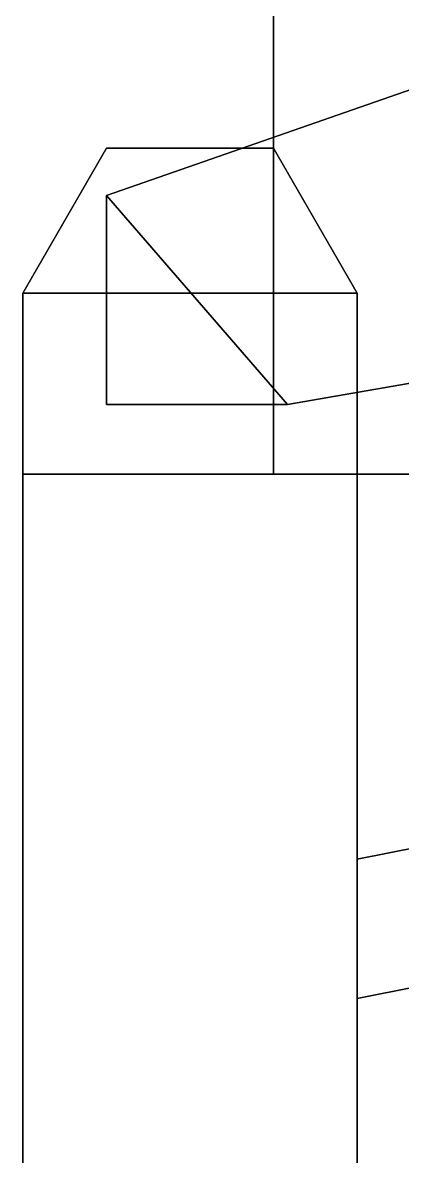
# Model space of a CAD drawing. Header units: millimetres. Extents: x -1.4 to 1.4, y -4.7 to 34.3.
# Drawn here: x -0.72 to -0.448, y -0.989 to -0.176 of the extents above; entities that cross this region are included whole.
import ezdxf

# ---------------------------------------------------------------- set-up
doc = ezdxf.new("R2010")
doc.units = ezdxf.units.MM
doc.layers.add('limber', color=2, linetype='Continuous')
doc.layers.add('trail2', color=6, linetype='Continuous')

msp = doc.modelspace()

# ---------------------------------------------------------------- linework, layer by layer
for points in [[(-0.43, -0.22, 0.82), (-0.43, -0.22, 0.49), (-0.66, -0.3, 0.49), (-0.66, -0.3, 0.82)], [(-0.43, -0.22, 0.82), (-0.66, -0.3, 0.82), (-0.53, -0.45, 0.82), (-0.3, -0.41, 0.82)], [(-0.66, -0.3, 0.49), (-0.43, -0.22, 0.49), (-0.3, -0.41, 0.49), (-0.53, -0.45, 0.49)], [(-0.66, -0.3, 0.82), (-0.66, -0.3, 0.49), (-0.66, -0.45, 0.49), (-0.66, -0.45, 0.82)], [(-0.66, -0.3, 0.82), (-0.66, -0.45, 0.82), (-0.66, -0.45, 0.82), (-0.53, -0.45, 0.82)], [(-0.66, -0.45, 0.49), (-0.66, -0.3, 0.49), (-0.53, -0.45, 0.49), (-0.66, -0.45, 0.49)], [(-0.53, -0.45, 0.82), (-0.53, -0.45, 0.49), (-0.3, -0.41, 0.49), (-0.3, -0.41, 0.82)], [(-0.66, -0.45, 0.82), (-0.66, -0.45, 0.49), (-0.53, -0.45, 0.49), (-0.53, -0.45, 0.82)]]:
    msp.add_3dface(points)
at = {"layer": 'limber'}
for points in [[(-0.54, 0.5, 0.83), (-0.54, -0.5, 0.83), (-0.54, -0.5, 1.01), (-0.54, 0.5, 1.01)], [(-0.54, 0.5, 1.01), (-0.54, -0.5, 1.01), (0.54, -0.5, 1.01), (0.54, 0.5, 1.01)], [(-0.54, 0.05, 0.67), (-0.54, -0.05, 0.67), (-0.54, -0.5, 0.83), (-0.54, 0.5, 0.83)], [(-0.54, -0.05, 0.67), (-0.36, -0.05, 0.67), (-0.36, -0.5, 0.83), (-0.54, -0.5, 0.83)], [(-0.54, -0.5, 1.01), (-0.54, -0.5, 0.83), (0.54, -0.5, 0.83), (0.54, -0.5, 1.01)]]:
    msp.add_3dface(points, dxfattribs=at)
at = {"layer": 'trail2'}
for points in [[(-0.72, -0.37, 0.49), (-0.72, -0.37, 0.4), (-0.66, -0.26608, 0.4), (-0.66, -0.26608, 0.49)], [(-0.54, -0.26608, 0.49), (-0.48, -0.37, 0.49), (-0.72, -0.37, 0.49), (-0.66, -0.26608, 0.49)], [(-0.66, -0.26608, 0.4), (-0.72, -0.37, 0.4), (-0.48, -0.37, 0.4), (-0.54, -0.26608, 0.4)], [(-0.66, -0.26608, 0.82), (-0.72, -0.37, 0.82), (-0.48, -0.37, 0.82), (-0.54, -0.26608, 0.82)], [(-0.54, -0.26608, 0.91), (-0.48, -0.37, 0.91), (-0.72, -0.37, 0.91), (-0.66, -0.26608, 0.91)], [(-0.72, -0.37, 0.82), (-0.66, -0.26608, 0.82), (-0.66, -0.26608, 0.91), (-0.72, -0.37, 0.91)], [(-0.66, -0.26608, 0.49), (-0.66, -0.26608, 0.4), (-0.54, -0.26608, 0.4), (-0.54, -0.26608, 0.49)], [(-0.66, -0.26608, 0.82), (-0.54, -0.26608, 0.82), (-0.54, -0.26608, 0.91), (-0.66, -0.26608, 0.91)], [(-0.54, -0.26608, 0.49), (-0.54, -0.26608, 0.4), (-0.48, -0.37, 0.4), (-0.48, -0.37, 0.49)], [(-0.54, -0.26608, 0.82), (-0.48, -0.37, 0.82), (-0.48, -0.37, 0.91), (-0.54, -0.26608, 0.91)], [(-0.48, -0.37, 0.49), (-0.48, -0.5, 0.49), (-0.72, -0.5, 0.49), (-0.72, -0.37, 0.49)], [(-0.72, -0.37, 0.4), (-0.72, -0.5, 0.4), (-0.48, -0.5, 0.4), (-0.48, -0.37, 0.4)], [(-0.72, -0.5, 0.49), (-0.72, -0.5, 0.4), (-0.72, -0.37, 0.4), (-0.72, -0.37, 0.49)], [(-0.48, -0.37, 0.91), (-0.48, -0.5, 0.91), (-0.72, -0.5, 0.91), (-0.72, -0.37, 0.91)], [(-0.72, -0.37, 0.82), (-0.72, -0.5, 0.82), (-0.48, -0.5, 0.82), (-0.48, -0.37, 0.82)], [(-0.72, -0.5, 0.91), (-0.72, -0.5, 0.82), (-0.72, -0.37, 0.82), (-0.72, -0.37, 0.91)], [(-0.48, -0.37, 0.4), (-0.48, -0.5, 0.4), (-0.48, -0.5, 0.49), (-0.48, -0.37, 0.49)], [(-0.48, -0.37, 0.82), (-0.48, -0.5, 0.82), (-0.48, -0.5, 0.91), (-0.48, -0.37, 0.91)], [(-0.48, -0.5, 0.91), (-0.48, -4.11, 0.21), (-0.72, -4.11, 0.21), (-0.72, -0.5, 0.91)], [(-0.72, -0.5, 0.4), (-0.72, -4.11, -0.02), (-0.48, -4.11, -0.02), (-0.48, -0.5, 0.4)], [(-0.72, -4.11, 0.21), (-0.72, -4.11, -0.02), (-0.72, -0.5, 0.4), (-0.72, -0.5, 0.91)], [(-0.72, -0.5, 0.82), (-0.72, -0.5, 0.49), (-0.48, -0.5, 0.49), (-0.48, -0.5, 0.82)], [(-0.48, -0.5, 0.4), (-0.48, -4.11, -0.02), (-0.48, -4.11, 0.21), (-0.48, -0.5, 0.91)], [(-0.43545, -0.76727, 0.51), (-0.48, -0.77613, 0.51), (-0.48, -0.87613, 0.51), (-0.39718, -0.85966, 0.51)], [(-0.43545, -0.76727, 0.61), (-0.48, -0.77613, 0.61), (-0.48, -0.87613, 0.61), (-0.39718, -0.85966, 0.61)], [(-0.43545, -0.76727, 0.51), (-0.48, -0.77613, 0.51), (-0.48, -0.77613, 0.61), (-0.43545, -0.76727, 0.61)], [(-0.39718, -0.85966, 0.51), (-0.48, -0.87613, 0.51), (-0.48, -0.87613, 0.61), (-0.39718, -0.85966, 0.61)]]:
    msp.add_3dface(points, dxfattribs=at)

doc.saveas('drawing.dxf')
